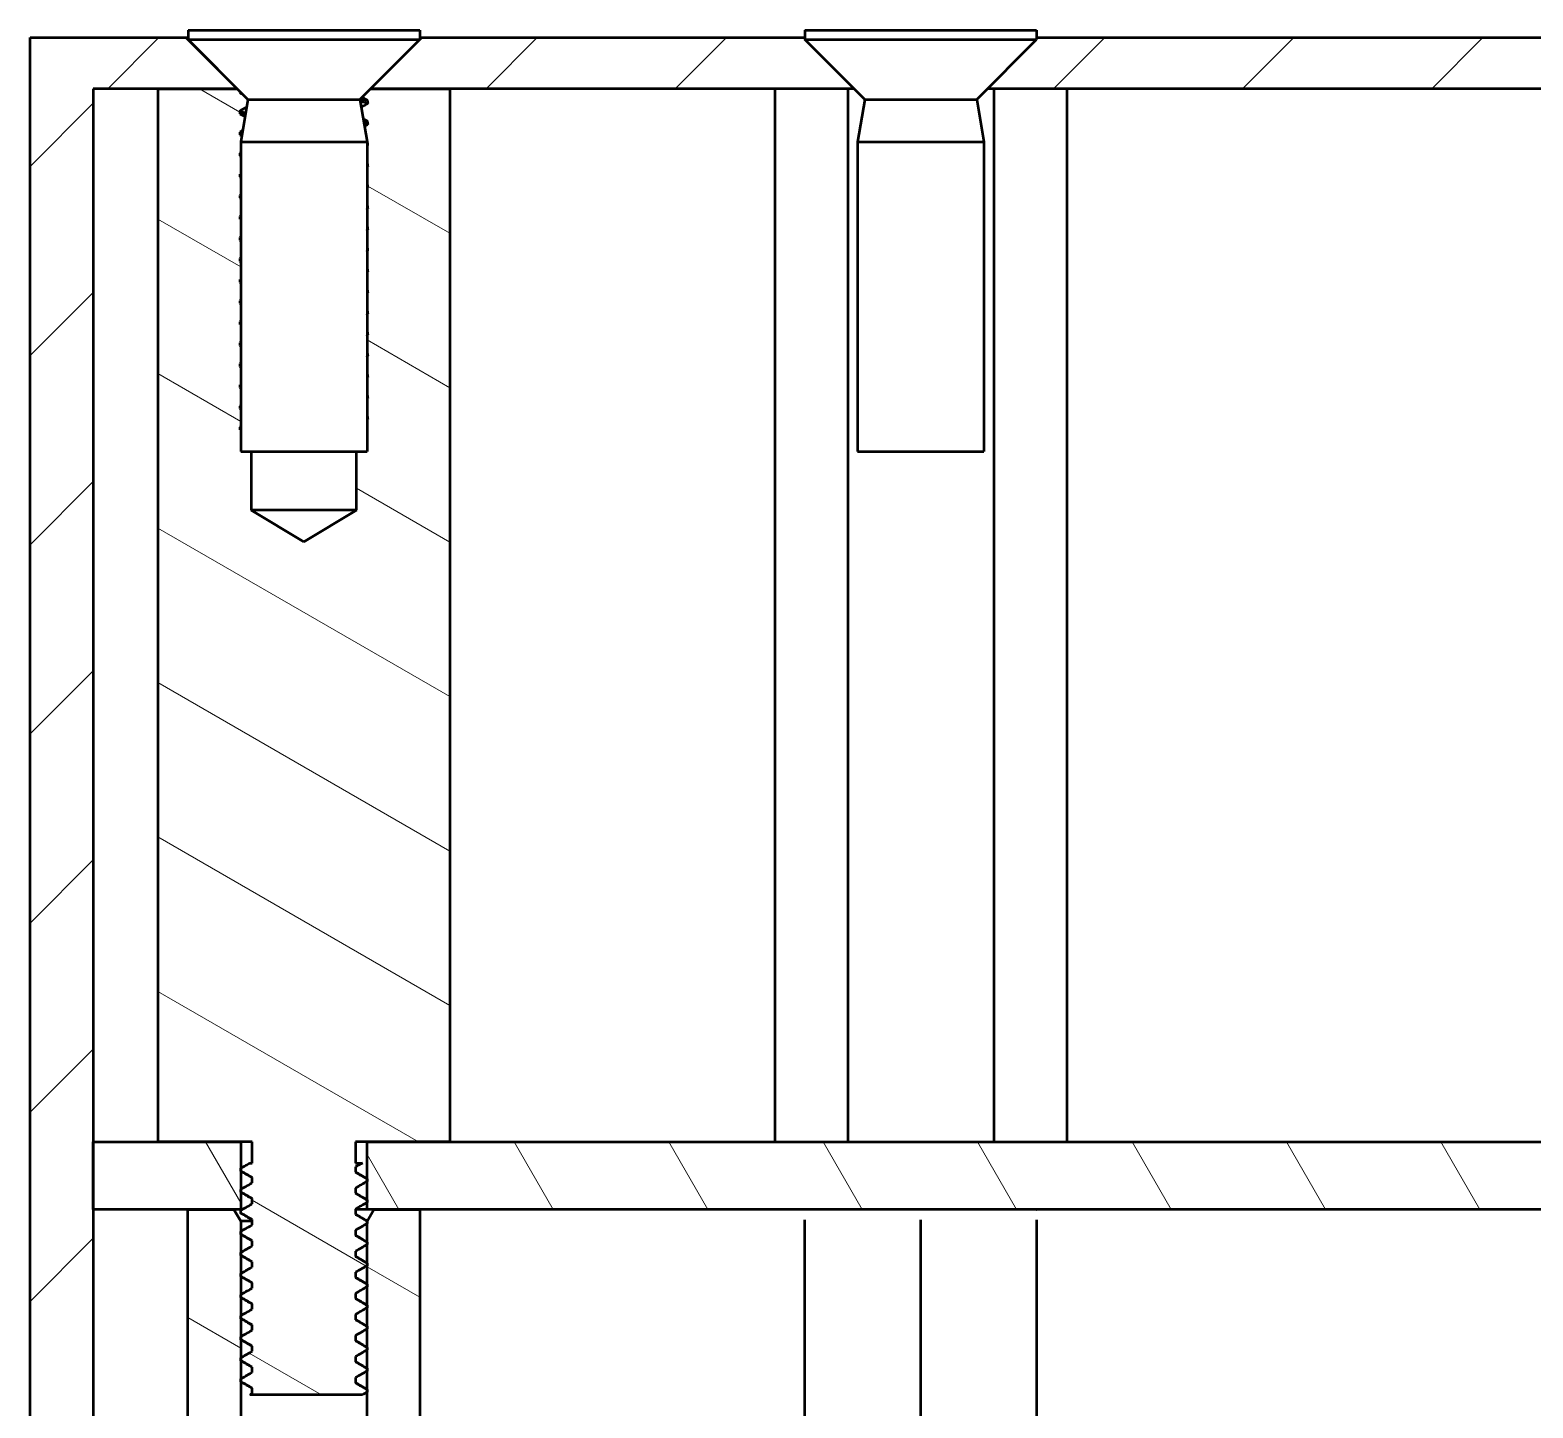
# Model space of a CAD drawing. Header units: millimetres. Extents: x 0 to 586, y -128 to 462.
# Drawn here: x 261.46 to 297.14, y 221.07 to 253.78 of the extents above; entities that cross this region are included whole.
import ezdxf

# ---------------------------------------------------------------- set-up
doc = ezdxf.new("R2010")
doc.units = ezdxf.units.MM
doc.linetypes.add('Сплошная', pattern=[0])
doc.layers.add('Viewport4ForCustomObjects_0', color=7, linetype='Continuous')
doc.layers.add('Видимый контур (ГОСТ)', color=7, linetype='Сплошная', lineweight=50)
doc.layers.add('Штриховка (ГОСТ)', color=7, linetype='Сплошная', lineweight=18)

# ---------------------------------------------------------------- blocks, each defined once
blk = doc.blocks.new('CustomObjectsInViewport4_0')
at = {"layer": 'Видимый контур (ГОСТ)', "ltscale": 1.31579}
for p, q in [((-10117.25, -10006.5), (-10111.75, -10006.5)), ((-10117.25, -10006.5), (-10117.25, -10006.728)), ((-10111.75, -10006.5), (-10111.75, -10006.728)), ((-10102.605, -10006.5), (-10097.105, -10006.5)), ((-10102.605, -10006.5), (-10102.605, -10006.728)), ((-10097.105, -10006.5), (-10097.105, -10006.728)), ((-10121, -10006.678), (-10117.3, -10006.678)), ((-10121, -10052.893), (-10121, -10006.678)), ((-10117.3, -10006.678), (-10116.085, -10007.893)), ((-10117.3, -10006.678), (-10117.25, -10006.678)), ((-10117.25, -10006.728), (-10111.75, -10006.728)), ((-10115.827, -10008.15), (-10117.25, -10006.728)), ((-10113.173, -10008.15), (-10111.75, -10006.728)), ((-10112.915, -10007.893), (-10111.7, -10006.678)), ((-10111.75, -10006.678), (-10111.7, -10006.678)), ((-10111.7, -10006.678), (-10102.605, -10006.678)), ((-10102.605, -10006.728), (-10097.105, -10006.728)), ((-10101.183, -10008.15), (-10102.605, -10006.728)), ((-10098.528, -10008.15), (-10097.105, -10006.728)), ((-10097.105, -10006.678), (-10067.25, -10006.678)), ((-10119.5, -10007.893), (-10119.5, -10052.893)), ((-10116.085, -10007.893), (-10119.5, -10007.893)), ((-10117.964, -10007.893), (-10116.085, -10007.893)), ((-10117.964, -10007.893), (-10117.964, -10032.893)), ((-10112.915, -10007.893), (-10111.036, -10007.893)), ((-10101.44, -10007.893), (-10112.915, -10007.893)), ((-10111.036, -10007.893), (-10111.036, -10032.893)), ((-10103.319, -10007.893), (-10103.319, -10032.893)), ((-10101.587, -10007.893), (-10101.587, -10032.893)), ((-10066.085, -10007.893), (-10098.27, -10007.893)), ((-10098.123, -10007.893), (-10098.123, -10032.893)), ((-10096.391, -10007.893), (-10096.391, -10032.893)), ((-10116.021, -10007.957), (-10116.021, -10007.986)), ((-10115.827, -10008.15), (-10116, -10009.15)), ((-10115.827, -10008.15), (-10113.173, -10008.15)), ((-10113.173, -10008.15), (-10113, -10009.15)), ((-10112.979, -10008.236), (-10112.979, -10008.174)), ((-10101.183, -10008.15), (-10101.355, -10009.15)), ((-10101.183, -10008.15), (-10098.528, -10008.15)), ((-10098.528, -10008.15), (-10098.355, -10009.15)), ((-10116.021, -10008.424), (-10116.021, -10008.486)), ((-10116.021, -10008.924), (-10116.021, -10008.986)), ((-10112.979, -10008.736), (-10112.979, -10008.674)), ((-10116, -10009.15), (-10113, -10009.15)), ((-10116, -10009.15), (-10116, -10016.5)), ((-10113, -10009.15), (-10113, -10016.5)), ((-10112.979, -10009.236), (-10112.979, -10009.174)), ((-10101.355, -10009.15), (-10098.355, -10009.15)), ((-10101.355, -10009.15), (-10101.355, -10016.5)), ((-10098.355, -10009.15), (-10098.355, -10016.5)), ((-10116.021, -10009.424), (-10116.021, -10009.486)), ((-10112.979, -10009.736), (-10112.979, -10009.674)), ((-10116.021, -10009.924), (-10116.021, -10009.986)), ((-10116.021, -10010.424), (-10116.021, -10010.486)), ((-10112.979, -10010.236), (-10112.979, -10010.174)), ((-10112.979, -10010.736), (-10112.979, -10010.674)), ((-10116.021, -10010.924), (-10116.021, -10010.986)), ((-10116.021, -10011.424), (-10116.021, -10011.486)), ((-10112.979, -10011.236), (-10112.979, -10011.174)), ((-10112.979, -10011.736), (-10112.979, -10011.674)), ((-10116.021, -10011.924), (-10116.021, -10011.986)), ((-10112.979, -10012.236), (-10112.979, -10012.174)), ((-10116.021, -10012.424), (-10116.021, -10012.486)), ((-10116.021, -10012.924), (-10116.021, -10012.986)), ((-10112.979, -10012.736), (-10112.979, -10012.674)), ((-10112.979, -10013.236), (-10112.979, -10013.174)), ((-10116.021, -10013.424), (-10116.021, -10013.486)), ((-10116.021, -10013.924), (-10116.021, -10013.986)), ((-10112.979, -10013.736), (-10112.979, -10013.674)), ((-10112.979, -10014.236), (-10112.979, -10014.174)), ((-10116.021, -10014.424), (-10116.021, -10014.486)), ((-10112.979, -10014.736), (-10112.979, -10014.674)), ((-10116.021, -10014.924), (-10116.021, -10014.986)), ((-10116.021, -10015.424), (-10116.021, -10015.486)), ((-10112.979, -10015.236), (-10112.979, -10015.174)), ((-10112.979, -10015.736), (-10112.979, -10015.674)), ((-10116.021, -10015.924), (-10116.021, -10015.986)), ((-10116, -10016.5), (-10113, -10016.5)), ((-10115.75, -10016.5), (-10115.75, -10017.893)), ((-10113.25, -10017.893), (-10113.25, -10016.5)), ((-10101.355, -10016.5), (-10098.355, -10016.5)), ((-10115.75, -10017.893), (-10114.5, -10018.644)), ((-10113.25, -10017.893), (-10115.75, -10017.893)), ((-10114.5, -10018.644), (-10113.25, -10017.893)), ((-10119.5, -10034.493), (-10119.5, -10032.893)), ((-10119.5, -10032.893), (-10116, -10032.893)), ((-10115.725, -10032.893), (-10117.964, -10032.893)), ((-10116, -10032.893), (-10116, -10034.493)), ((-10115.725, -10033.393), (-10115.725, -10032.893)), ((-10113.275, -10032.893), (-10113.275, -10033.393)), ((-10111.036, -10032.893), (-10113.275, -10032.893)), ((-10113, -10032.893), (-10016, -10032.893)), ((-10113, -10034.493), (-10113, -10032.893)), ((-10116, -10033.58), (-10116, -10033.518)), ((-10115.783, -10033.393), (-10115.725, -10033.393)), ((-10113.275, -10033.393), (-10113.108, -10033.393)), ((-10113.271, -10033.486), (-10113.271, -10033.611)), ((-10115.729, -10033.861), (-10115.729, -10033.736)), ((-10113.271, -10033.986), (-10113.271, -10034.111)), ((-10113, -10033.768), (-10113, -10033.83)), ((-10116, -10034.08), (-10116, -10034.018)), ((-10115.729, -10034.361), (-10115.729, -10034.236)), ((-10113, -10034.268), (-10113, -10034.33)), ((-10116, -10034.493), (-10119.5, -10034.493)), ((-10117.254, -10034.495), (-10117.25, -10034.493)), ((-10117.254, -10059.49), (-10117.254, -10034.495)), ((-10117.25, -10034.493), (-10116.16, -10034.493)), ((-10116.16, -10034.493), (-10116, -10034.77)), ((-10115.957, -10034.493), (-10116, -10034.493)), ((-10116, -10034.58), (-10116, -10034.518)), ((-10113.271, -10034.486), (-10113.271, -10034.611)), ((-10113, -10034.493), (-10113.271, -10034.493)), ((-10016, -10034.493), (-10113, -10034.493)), ((-10113, -10034.77), (-10112.84, -10034.493)), ((-10112.84, -10034.493), (-10111.75, -10034.493)), ((-10111.75, -10034.493), (-10111.746, -10034.495)), ((-10111.746, -10034.495), (-10111.746, -10059.49)), ((-10102.605, -10034.493), (-10102.609, -10034.495)), ((-10097.105, -10034.493), (-10097.101, -10034.495)), ((-10116, -10034.77), (-10116, -10044.493)), ((-10115.729, -10034.77), (-10116, -10034.77)), ((-10116, -10035.08), (-10116, -10035.018)), ((-10115.729, -10034.861), (-10115.729, -10034.736)), ((-10113.271, -10034.986), (-10113.271, -10035.111)), ((-10113, -10034.768), (-10113, -10034.83)), ((-10113, -10044.493), (-10113, -10034.77)), ((-10102.609, -10057.893), (-10102.609, -10034.741)), ((-10099.855, -10057.598), (-10099.855, -10034.741)), ((-10097.101, -10051.39), (-10097.101, -10034.741)), ((-10115.729, -10035.361), (-10115.729, -10035.236)), ((-10113, -10035.268), (-10113, -10035.33)), ((-10116, -10035.58), (-10116, -10035.518)), ((-10115.729, -10035.861), (-10115.729, -10035.736)), ((-10113.271, -10035.486), (-10113.271, -10035.611)), ((-10113, -10035.768), (-10113, -10035.83)), ((-10116, -10036.08), (-10116, -10036.018)), ((-10113.271, -10035.986), (-10113.271, -10036.111)), ((-10115.729, -10036.361), (-10115.729, -10036.236)), ((-10113.271, -10036.486), (-10113.271, -10036.611)), ((-10113, -10036.268), (-10113, -10036.33)), ((-10116, -10036.58), (-10116, -10036.518)), ((-10115.729, -10036.861), (-10115.729, -10036.736)), ((-10113, -10036.768), (-10113, -10036.83)), ((-10116, -10037.08), (-10116, -10037.018)), ((-10113.271, -10036.986), (-10113.271, -10037.111)), ((-10116, -10037.58), (-10116, -10037.518)), ((-10115.729, -10037.361), (-10115.729, -10037.236)), ((-10113.271, -10037.486), (-10113.271, -10037.611)), ((-10113, -10037.268), (-10113, -10037.33)), ((-10115.729, -10037.861), (-10115.729, -10037.736)), ((-10113, -10037.768), (-10113, -10037.83)), ((-10116, -10038.08), (-10116, -10038.018)), ((-10115.729, -10038.361), (-10115.729, -10038.236)), ((-10113.271, -10037.986), (-10113.271, -10038.111)), ((-10113, -10038.268), (-10113, -10038.33)), ((-10116, -10038.58), (-10116, -10038.518)), ((-10113.271, -10038.486), (-10113.271, -10038.611)), ((-10113.108, -10038.893), (-10115.783, -10038.893)), ((-10115.729, -10038.861), (-10115.729, -10038.736)), ((-10113, -10038.768), (-10113, -10038.83))]:
    blk.add_line(p, q, dxfattribs=at)
for points in [[(-10116.021, -10007.986), (-10115.997, -10008), (-10115.974, -10008.013), (-10115.951, -10008.026)], [(-10116.021, -10008.486), (-10115.98, -10008.51), (-10115.939, -10008.534), (-10115.898, -10008.557)], [(-10112.979, -10008.674), (-10113.017, -10008.652), (-10113.055, -10008.63), (-10113.094, -10008.608)], [(-10115.954, -10008.885), (-10115.976, -10008.898), (-10115.999, -10008.911), (-10116.021, -10008.924)], [(-10116.021, -10008.986), (-10116.006, -10008.995), (-10115.991, -10009.003), (-10115.976, -10009.012)], [(-10112.979, -10009.174), (-10112.986, -10009.17), (-10112.993, -10009.166), (-10113, -10009.162)], [(-10116, -10009.412), (-10116.007, -10009.416), (-10116.014, -10009.42), (-10116.021, -10009.424)], [(-10116.021, -10009.486), (-10116.014, -10009.49), (-10116.007, -10009.494), (-10116, -10009.498)], [(-10112.979, -10009.674), (-10112.986, -10009.67), (-10112.993, -10009.666), (-10113, -10009.662)], [(-10116, -10009.912), (-10116.007, -10009.916), (-10116.014, -10009.92), (-10116.021, -10009.924)], [(-10116.021, -10009.986), (-10116.014, -10009.99), (-10116.007, -10009.994), (-10116, -10009.998)], [(-10116, -10010.412), (-10116.007, -10010.416), (-10116.014, -10010.42), (-10116.021, -10010.424)], [(-10112.979, -10010.174), (-10112.986, -10010.17), (-10112.993, -10010.166), (-10113, -10010.162)], [(-10116.021, -10010.486), (-10116.014, -10010.49), (-10116.007, -10010.494), (-10116, -10010.498)], [(-10112.979, -10010.674), (-10112.986, -10010.67), (-10112.993, -10010.666), (-10113, -10010.662)], [(-10116, -10010.912), (-10116.007, -10010.916), (-10116.014, -10010.92), (-10116.021, -10010.924)], [(-10116.021, -10010.986), (-10116.014, -10010.99), (-10116.007, -10010.994), (-10116, -10010.998)], [(-10116, -10011.412), (-10116.007, -10011.416), (-10116.014, -10011.42), (-10116.021, -10011.424)], [(-10116.021, -10011.486), (-10116.014, -10011.49), (-10116.007, -10011.494), (-10116, -10011.498)], [(-10112.979, -10011.174), (-10112.986, -10011.17), (-10112.993, -10011.166), (-10113, -10011.162)], [(-10112.979, -10011.674), (-10112.986, -10011.67), (-10112.993, -10011.666), (-10113, -10011.662)], [(-10116, -10011.912), (-10116.007, -10011.916), (-10116.014, -10011.92), (-10116.021, -10011.924)], [(-10116.021, -10011.986), (-10116.014, -10011.99), (-10116.007, -10011.994), (-10116, -10011.998)], [(-10112.979, -10012.174), (-10112.986, -10012.17), (-10112.993, -10012.166), (-10113, -10012.162)], [(-10116, -10012.412), (-10116.007, -10012.416), (-10116.014, -10012.42), (-10116.021, -10012.424)], [(-10116.021, -10012.486), (-10116.014, -10012.49), (-10116.007, -10012.494), (-10116, -10012.498)], [(-10116, -10012.912), (-10116.007, -10012.916), (-10116.014, -10012.92), (-10116.021, -10012.924)], [(-10112.979, -10012.674), (-10112.986, -10012.67), (-10112.993, -10012.666), (-10113, -10012.662)], [(-10116.021, -10012.986), (-10116.014, -10012.99), (-10116.007, -10012.994), (-10116, -10012.998)], [(-10112.979, -10013.174), (-10112.986, -10013.17), (-10112.993, -10013.166), (-10113, -10013.162)], [(-10116, -10013.412), (-10116.007, -10013.416), (-10116.014, -10013.42), (-10116.021, -10013.424)], [(-10116.021, -10013.486), (-10116.014, -10013.49), (-10116.007, -10013.494), (-10116, -10013.498)], [(-10116, -10013.912), (-10116.007, -10013.916), (-10116.014, -10013.92), (-10116.021, -10013.924)], [(-10116.021, -10013.986), (-10116.014, -10013.99), (-10116.007, -10013.994), (-10116, -10013.998)], [(-10112.979, -10013.674), (-10112.986, -10013.67), (-10112.993, -10013.666), (-10113, -10013.662)], [(-10112.979, -10014.174), (-10112.986, -10014.17), (-10112.993, -10014.166), (-10113, -10014.162)], [(-10116, -10014.412), (-10116.007, -10014.416), (-10116.014, -10014.42), (-10116.021, -10014.424)], [(-10116.021, -10014.486), (-10116.014, -10014.49), (-10116.007, -10014.494), (-10116, -10014.498)], [(-10112.979, -10014.674), (-10112.986, -10014.67), (-10112.993, -10014.666), (-10113, -10014.662)], [(-10116, -10014.912), (-10116.007, -10014.916), (-10116.014, -10014.92), (-10116.021, -10014.924)], [(-10116.021, -10014.986), (-10116.014, -10014.99), (-10116.007, -10014.994), (-10116, -10014.998)], [(-10116, -10015.412), (-10116.007, -10015.416), (-10116.014, -10015.42), (-10116.021, -10015.424)], [(-10112.979, -10015.174), (-10112.986, -10015.17), (-10112.993, -10015.166), (-10113, -10015.162)], [(-10116.021, -10015.486), (-10116.014, -10015.49), (-10116.007, -10015.494), (-10116, -10015.498)], [(-10112.979, -10015.674), (-10112.986, -10015.67), (-10112.993, -10015.666), (-10113, -10015.662)], [(-10116, -10015.912), (-10116.007, -10015.916), (-10116.014, -10015.92), (-10116.021, -10015.924)], [(-10116.021, -10015.986), (-10116.014, -10015.99), (-10116.007, -10015.994), (-10116, -10015.998)], [(-10115.729, -10033.741), (-10115.817, -10033.69), (-10115.905, -10033.639), (-10115.993, -10033.588)], [(-10113.271, -10033.606), (-10113.183, -10033.658), (-10113.095, -10033.709), (-10113.007, -10033.76)], [(-10113.007, -10033.76), (-10113.002, -10033.762), (-10113, -10033.765), (-10113, -10033.768)], [(-10115.729, -10034.241), (-10115.817, -10034.19), (-10115.905, -10034.139), (-10115.993, -10034.088)], [(-10113.271, -10034.106), (-10113.183, -10034.158), (-10113.095, -10034.209), (-10113.007, -10034.26)], [(-10113.007, -10034.26), (-10113.002, -10034.262), (-10113, -10034.265), (-10113, -10034.268)], [(-10115.993, -10034.588), (-10115.998, -10034.585), (-10116, -10034.583), (-10116, -10034.58)], [(-10115.729, -10034.741), (-10115.817, -10034.69), (-10115.905, -10034.639), (-10115.993, -10034.588)], [(-10113.271, -10034.606), (-10113.183, -10034.658), (-10113.095, -10034.709), (-10113.007, -10034.76)], [(-10115.993, -10035.088), (-10115.998, -10035.085), (-10116, -10035.083), (-10116, -10035.08)], [(-10115.729, -10035.241), (-10115.817, -10035.19), (-10115.905, -10035.139), (-10115.993, -10035.088)], [(-10113.271, -10035.106), (-10113.183, -10035.158), (-10113.095, -10035.209), (-10113.007, -10035.26)], [(-10113.007, -10035.26), (-10113.002, -10035.262), (-10113, -10035.265), (-10113, -10035.268)], [(-10115.993, -10035.588), (-10115.998, -10035.585), (-10116, -10035.583), (-10116, -10035.58)], [(-10115.729, -10035.741), (-10115.817, -10035.69), (-10115.905, -10035.639), (-10115.993, -10035.588)], [(-10113.271, -10035.606), (-10113.183, -10035.658), (-10113.095, -10035.709), (-10113.007, -10035.76)], [(-10113.007, -10035.76), (-10113.002, -10035.762), (-10113, -10035.765), (-10113, -10035.768)], [(-10115.993, -10036.088), (-10115.998, -10036.085), (-10116, -10036.083), (-10116, -10036.08)], [(-10115.729, -10036.241), (-10115.817, -10036.19), (-10115.905, -10036.139), (-10115.993, -10036.088)], [(-10113.271, -10036.106), (-10113.183, -10036.158), (-10113.095, -10036.209), (-10113.007, -10036.26)], [(-10113.007, -10036.26), (-10113.002, -10036.262), (-10113, -10036.265), (-10113, -10036.268)], [(-10115.993, -10036.588), (-10115.998, -10036.585), (-10116, -10036.583), (-10116, -10036.58)], [(-10115.729, -10036.741), (-10115.817, -10036.69), (-10115.905, -10036.639), (-10115.993, -10036.588)], [(-10113.271, -10036.606), (-10113.183, -10036.658), (-10113.095, -10036.709), (-10113.007, -10036.76)], [(-10113.007, -10036.76), (-10113.002, -10036.762), (-10113, -10036.765), (-10113, -10036.768)], [(-10115.729, -10037.241), (-10115.817, -10037.19), (-10115.905, -10037.139), (-10115.993, -10037.088)], [(-10113.271, -10037.106), (-10113.183, -10037.158), (-10113.095, -10037.209), (-10113.007, -10037.26)], [(-10113.007, -10037.26), (-10113.002, -10037.262), (-10113, -10037.265), (-10113, -10037.268)], [(-10115.729, -10037.741), (-10115.817, -10037.69), (-10115.905, -10037.639), (-10115.993, -10037.588)], [(-10113.271, -10037.606), (-10113.183, -10037.658), (-10113.095, -10037.709), (-10113.007, -10037.76)], [(-10113.007, -10037.76), (-10113.002, -10037.762), (-10113, -10037.765), (-10113, -10037.768)], [(-10115.993, -10038.088), (-10115.998, -10038.085), (-10116, -10038.083), (-10116, -10038.08)], [(-10115.729, -10038.241), (-10115.817, -10038.19), (-10115.905, -10038.139), (-10115.993, -10038.088)], [(-10113.271, -10038.106), (-10113.183, -10038.158), (-10113.095, -10038.209), (-10113.007, -10038.26)], [(-10115.993, -10038.588), (-10115.998, -10038.585), (-10116, -10038.583), (-10116, -10038.58)], [(-10115.729, -10038.741), (-10115.817, -10038.69), (-10115.905, -10038.639), (-10115.993, -10038.588)], [(-10113.271, -10038.606), (-10113.183, -10038.658), (-10113.095, -10038.709), (-10113.007, -10038.76)], [(-10113, -10038.83), (-10113.036, -10038.851), (-10113.072, -10038.872), (-10113.108, -10038.893)], [(-10113.007, -10038.76), (-10113.002, -10038.762), (-10113, -10038.765), (-10113, -10038.768)]]:
    blk.add_open_spline(points, degree=3, dxfattribs=at)
for points, weights in [([(-10115.993, -10008.002), (-10115.983, -10008.005), (-10115.97, -10008.008)], [0.941418859578, 0.944546982976, 0.948839152585]), ([(-10113.164, -10008.196), (-10112.979, -10008.215), (-10112.979, -10008.236)], [0.993488630494, 0.933012701891, 0.933012701892]), ([(-10113.157, -10008.135), (-10113.05, -10008.146), (-10113.007, -10008.158)], [0.990939687251, 0.955079495343, 0.941418859578]), ([(-10116.021, -10008.424), (-10116.021, -10008.442), (-10115.881, -10008.459)], [0.933012701892, 0.933012701891, 0.977997477596]), ([(-10115.993, -10008.502), (-10115.961, -10008.511), (-10115.891, -10008.52)], [0.941418859578, 0.951676445357, 0.974450815849]), ([(-10113.087, -10008.643), (-10113.034, -10008.65), (-10113.007, -10008.658)], [0.967401398791, 0.950014960823, 0.941418859578]), ([(-10116.021, -10008.924), (-10116.021, -10008.935), (-10115.965, -10008.946)], [0.933012701892, 0.933012701892, 0.950452044283]), ([(-10115.993, -10009.002), (-10115.986, -10009.004), (-10115.975, -10009.006)], [0.941418859578, 0.943914010658, 0.947149782976]), ([(-10113.076, -10008.707), (-10112.979, -10008.721), (-10112.979, -10008.736)], [0.963770228973, 0.933012701891, 0.933012701892]), ([(-10113, -10009.223), (-10112.979, -10009.229), (-10112.979, -10009.236)], [0.939385800901, 0.933012701892, 0.933012701892]), ([(-10116.021, -10009.424), (-10116.021, -10009.431), (-10116, -10009.437)], [0.933012701892, 0.933012701892, 0.939385800896]), ([(-10113, -10009.723), (-10112.979, -10009.729), (-10112.979, -10009.736)], [0.939385800901, 0.933012701892, 0.933012701892]), ([(-10116.021, -10009.924), (-10116.021, -10009.931), (-10116, -10009.937)], [0.933012701892, 0.933012701892, 0.939385800896]), ([(-10116.021, -10010.424), (-10116.021, -10010.431), (-10116, -10010.437)], [0.933012701892, 0.933012701892, 0.939385800896]), ([(-10113, -10010.223), (-10112.979, -10010.229), (-10112.979, -10010.236)], [0.939385800901, 0.933012701892, 0.933012701892]), ([(-10113, -10010.723), (-10112.979, -10010.729), (-10112.979, -10010.736)], [0.939385800901, 0.933012701892, 0.933012701892]), ([(-10116.021, -10010.924), (-10116.021, -10010.931), (-10116, -10010.937)], [0.933012701892, 0.933012701892, 0.939385800896]), ([(-10116.021, -10011.424), (-10116.021, -10011.431), (-10116, -10011.437)], [0.933012701892, 0.933012701892, 0.939385800896]), ([(-10113, -10011.223), (-10112.979, -10011.229), (-10112.979, -10011.236)], [0.939385800901, 0.933012701892, 0.933012701892]), ([(-10113, -10011.723), (-10112.979, -10011.729), (-10112.979, -10011.736)], [0.939385800901, 0.933012701892, 0.933012701892]), ([(-10116.021, -10011.924), (-10116.021, -10011.931), (-10116, -10011.937)], [0.933012701892, 0.933012701892, 0.939385800896]), ([(-10113, -10012.223), (-10112.979, -10012.229), (-10112.979, -10012.236)], [0.939385800901, 0.933012701892, 0.933012701892]), ([(-10116.021, -10012.424), (-10116.021, -10012.431), (-10116, -10012.437)], [0.933012701892, 0.933012701892, 0.939385800896]), ([(-10116.021, -10012.924), (-10116.021, -10012.931), (-10116, -10012.937)], [0.933012701892, 0.933012701892, 0.939385800896]), ([(-10113, -10012.723), (-10112.979, -10012.729), (-10112.979, -10012.736)], [0.939385800901, 0.933012701892, 0.933012701892]), ([(-10113, -10013.223), (-10112.979, -10013.229), (-10112.979, -10013.236)], [0.939385800901, 0.933012701892, 0.933012701892]), ([(-10116.021, -10013.424), (-10116.021, -10013.431), (-10116, -10013.437)], [0.933012701892, 0.933012701892, 0.939385800896]), ([(-10116.021, -10013.924), (-10116.021, -10013.931), (-10116, -10013.937)], [0.933012701892, 0.933012701892, 0.939385800896]), ([(-10113, -10013.723), (-10112.979, -10013.729), (-10112.979, -10013.736)], [0.939385800901, 0.933012701892, 0.933012701892]), ([(-10113, -10014.223), (-10112.979, -10014.229), (-10112.979, -10014.236)], [0.939385800901, 0.933012701892, 0.933012701892]), ([(-10116.021, -10014.424), (-10116.021, -10014.431), (-10116, -10014.437)], [0.933012701892, 0.933012701892, 0.939385800896]), ([(-10113, -10014.723), (-10112.979, -10014.729), (-10112.979, -10014.736)], [0.939385800901, 0.933012701892, 0.933012701892]), ([(-10116.021, -10014.924), (-10116.021, -10014.931), (-10116, -10014.937)], [0.933012701892, 0.933012701892, 0.939385800896]), ([(-10116.021, -10015.424), (-10116.021, -10015.431), (-10116, -10015.437)], [0.933012701892, 0.933012701892, 0.939385800896]), ([(-10113, -10015.223), (-10112.979, -10015.229), (-10112.979, -10015.236)], [0.939385800901, 0.933012701892, 0.933012701892]), ([(-10113, -10015.723), (-10112.979, -10015.729), (-10112.979, -10015.736)], [0.939385800901, 0.933012701892, 0.933012701892]), ([(-10116.021, -10015.924), (-10116.021, -10015.931), (-10116, -10015.937)], [0.933012701892, 0.933012701892, 0.939385800896])]:
    blk.add_rational_spline(points, weights, degree=2, dxfattribs=at)
for points, knots in [([(-10113.141, -10008.33), (-10113.135, -10008.326), (-10113.129, -10008.323), (-10113.078, -10008.293), (-10113.033, -10008.267), (-10112.985, -10008.239), (-10112.982, -10008.238), (-10112.979, -10008.236)], [-0.01871883, -0.01871883, -0.01871883, -0.01871883, -0.01655784, -0.01655784, -0.00093284, -0.00093284, 0, 0, 0, 0]), ([(-10112.979, -10008.174), (-10113.022, -10008.149), (-10113.064, -10008.125), (-10113.11, -10008.098), (-10113.113, -10008.096), (-10113.117, -10008.094)], [-0.03125, -0.03125, -0.03125, -0.03125, -0.01658297, -0.01658297, -0.01537307, -0.01537307, -0.01537307, -0.01537307]), ([(-10115.859, -10008.33), (-10115.867, -10008.335), (-10115.876, -10008.34), (-10115.93, -10008.372), (-10115.976, -10008.398), (-10116.021, -10008.424)], [-0.01871193, -0.01871193, -0.01871193, -0.01871193, -0.015625, -0.015625, 0, 0, 0, 0]), ([(-10113.063, -10008.785), (-10113.038, -10008.77), (-10113.013, -10008.755), (-10112.985, -10008.739), (-10112.982, -10008.738), (-10112.979, -10008.736)], [-0.009661576, -0.009661576, -0.009661576, -0.009661576, -0.000932836, -0.000932836, 0, 0, 0, 0]), ([(-10113, -10009.248), (-10112.996, -10009.246), (-10112.992, -10009.243), (-10112.985, -10009.239), (-10112.982, -10009.238), (-10112.979, -10009.236)], [-0.002382486, -0.002382486, -0.002382486, -0.002382486, -0.000932836, -0.000932836, 0, 0, 0, 0]), ([(-10113, -10009.748), (-10112.996, -10009.746), (-10112.992, -10009.743), (-10112.985, -10009.739), (-10112.982, -10009.738), (-10112.979, -10009.736)], [-0.002382486, -0.002382486, -0.002382486, -0.002382486, -0.000932836, -0.000932836, 0, 0, 0, 0]), ([(-10113, -10010.248), (-10112.996, -10010.246), (-10112.992, -10010.243), (-10112.985, -10010.239), (-10112.982, -10010.238), (-10112.979, -10010.236)], [-0.002382486, -0.002382486, -0.002382486, -0.002382486, -0.000932836, -0.000932836, 0, 0, 0, 0]), ([(-10113, -10010.748), (-10112.996, -10010.746), (-10112.992, -10010.743), (-10112.985, -10010.739), (-10112.982, -10010.738), (-10112.979, -10010.736)], [-0.002382486, -0.002382486, -0.002382486, -0.002382486, -0.000932836, -0.000932836, 0, 0, 0, 0]), ([(-10113, -10011.248), (-10112.996, -10011.246), (-10112.992, -10011.243), (-10112.985, -10011.239), (-10112.982, -10011.238), (-10112.979, -10011.236)], [-0.002382486, -0.002382486, -0.002382486, -0.002382486, -0.000932836, -0.000932836, 0, 0, 0, 0]), ([(-10113, -10011.748), (-10112.996, -10011.746), (-10112.992, -10011.743), (-10112.985, -10011.739), (-10112.982, -10011.738), (-10112.979, -10011.736)], [-0.002382486, -0.002382486, -0.002382486, -0.002382486, -0.000932836, -0.000932836, 0, 0, 0, 0]), ([(-10113, -10012.248), (-10112.996, -10012.246), (-10112.992, -10012.243), (-10112.985, -10012.239), (-10112.982, -10012.238), (-10112.979, -10012.236)], [-0.002382486, -0.002382486, -0.002382486, -0.002382486, -0.000932836, -0.000932836, 0, 0, 0, 0]), ([(-10113, -10012.748), (-10112.996, -10012.746), (-10112.992, -10012.743), (-10112.985, -10012.739), (-10112.982, -10012.738), (-10112.979, -10012.736)], [-0.002382486, -0.002382486, -0.002382486, -0.002382486, -0.000932836, -0.000932836, 0, 0, 0, 0]), ([(-10113, -10013.248), (-10112.996, -10013.246), (-10112.992, -10013.243), (-10112.985, -10013.239), (-10112.982, -10013.238), (-10112.979, -10013.236)], [-0.002382486, -0.002382486, -0.002382486, -0.002382486, -0.000932836, -0.000932836, 0, 0, 0, 0]), ([(-10113, -10013.748), (-10112.996, -10013.746), (-10112.992, -10013.743), (-10112.985, -10013.739), (-10112.982, -10013.738), (-10112.979, -10013.736)], [-0.002382486, -0.002382486, -0.002382486, -0.002382486, -0.000932836, -0.000932836, 0, 0, 0, 0]), ([(-10113, -10014.248), (-10112.996, -10014.246), (-10112.992, -10014.243), (-10112.985, -10014.239), (-10112.982, -10014.238), (-10112.979, -10014.236)], [-0.002382486, -0.002382486, -0.002382486, -0.002382486, -0.000932836, -0.000932836, 0, 0, 0, 0]), ([(-10113, -10014.748), (-10112.996, -10014.746), (-10112.992, -10014.743), (-10112.985, -10014.739), (-10112.982, -10014.738), (-10112.979, -10014.736)], [-0.002382486, -0.002382486, -0.002382486, -0.002382486, -0.000932836, -0.000932836, 0, 0, 0, 0]), ([(-10113, -10015.248), (-10112.996, -10015.246), (-10112.992, -10015.243), (-10112.985, -10015.239), (-10112.982, -10015.238), (-10112.979, -10015.236)], [-0.002382486, -0.002382486, -0.002382486, -0.002382486, -0.000932836, -0.000932836, 0, 0, 0, 0]), ([(-10113, -10015.748), (-10112.996, -10015.746), (-10112.992, -10015.743), (-10112.985, -10015.739), (-10112.982, -10015.738), (-10112.979, -10015.736)], [-0.002382486, -0.002382486, -0.002382486, -0.002382486, -0.000932836, -0.000932836, 0, 0, 0, 0]), ([(-10116, -10033.518), (-10115.959, -10033.494), (-10115.918, -10033.47), (-10115.846, -10033.428), (-10115.815, -10033.41), (-10115.783, -10033.393)], [-0.03125, -0.03125, -0.03125, -0.03125, -0.01700646, -0.01700646, -0.00625, -0.00625, -0.00625, -0.00625]), ([(-10115.729, -10033.736), (-10115.77, -10033.713), (-10115.812, -10033.689), (-10115.898, -10033.639), (-10115.943, -10033.613), (-10115.992, -10033.585), (-10115.996, -10033.582), (-10116, -10033.58)], [-0.03125, -0.03125, -0.03125, -0.03125, -0.01700611, -0.01700611, -0.00138111, -0.00138111, 0, 0, 0, 0]), ([(-10115.993, -10033.588), (-10115.994, -10033.588), (-10115.995, -10033.587), (-10115.998, -10033.584), (-10116, -10033.582), (-10116, -10033.58)], [-0.36800618, -0.36800618, -0.36800618, -0.36800618, -0.36574302, -0.36574302, -0.35363526, -0.35363526, -0.35363526, -0.35363526]), ([(-10113.108, -10033.393), (-10113.117, -10033.398), (-10113.126, -10033.403), (-10113.18, -10033.434), (-10113.226, -10033.46), (-10113.271, -10033.486)], [-0.01875, -0.01875, -0.01875, -0.01875, -0.015625, -0.015625, 0, 0, 0, 0]), ([(-10113.271, -10033.611), (-10113.226, -10033.637), (-10113.18, -10033.663), (-10113.09, -10033.715), (-10113.045, -10033.741), (-10113, -10033.768)], [-0.03125, -0.03125, -0.03125, -0.03125, -0.015625, -0.015625, 0, 0, 0, 0]), ([(-10116, -10034.018), (-10115.959, -10033.994), (-10115.918, -10033.97), (-10115.832, -10033.92), (-10115.786, -10033.894), (-10115.737, -10033.866), (-10115.733, -10033.864), (-10115.729, -10033.861)], [-0.03125, -0.03125, -0.03125, -0.03125, -0.01700646, -0.01700646, -0.00138146, -0.00138146, 0, 0, 0, 0]), ([(-10113, -10033.83), (-10113.045, -10033.856), (-10113.09, -10033.882), (-10113.18, -10033.934), (-10113.226, -10033.96), (-10113.271, -10033.986)], [-0.03125, -0.03125, -0.03125, -0.03125, -0.015625, -0.015625, 0, 0, 0, 0]), ([(-10115.729, -10034.236), (-10115.77, -10034.213), (-10115.812, -10034.189), (-10115.898, -10034.139), (-10115.943, -10034.113), (-10115.992, -10034.085), (-10115.996, -10034.082), (-10116, -10034.08)], [-0.03125, -0.03125, -0.03125, -0.03125, -0.01700611, -0.01700611, -0.00138111, -0.00138111, 0, 0, 0, 0]), ([(-10115.993, -10034.088), (-10115.997, -10034.086), (-10115.999, -10034.084), (-10116, -10034.081), (-10116, -10034.081), (-10116, -10034.08)], [-1.31485453, -1.31485453, -1.31485453, -1.31485453, -1.30393909, -1.30393909, -1.30048327, -1.30048327, -1.30048327, -1.30048327]), ([(-10113.271, -10034.111), (-10113.226, -10034.137), (-10113.18, -10034.163), (-10113.09, -10034.215), (-10113.045, -10034.241), (-10113, -10034.268)], [-0.03125, -0.03125, -0.03125, -0.03125, -0.015625, -0.015625, 0, 0, 0, 0]), ([(-10113, -10034.33), (-10113.045, -10034.356), (-10113.09, -10034.382), (-10113.18, -10034.434), (-10113.226, -10034.46), (-10113.271, -10034.486)], [-0.03125, -0.03125, -0.03125, -0.03125, -0.015625, -0.015625, 0, 0, 0, 0]), ([(-10116, -10034.518), (-10115.959, -10034.494), (-10115.918, -10034.47), (-10115.832, -10034.42), (-10115.786, -10034.394), (-10115.737, -10034.366), (-10115.733, -10034.364), (-10115.729, -10034.361)], [-0.03125, -0.03125, -0.03125, -0.03125, -0.01700646, -0.01700646, -0.00138146, -0.00138146, 0, 0, 0, 0]), ([(-10115.729, -10034.736), (-10115.77, -10034.713), (-10115.812, -10034.689), (-10115.898, -10034.639), (-10115.943, -10034.613), (-10115.992, -10034.585), (-10115.996, -10034.582), (-10116, -10034.58)], [-0.03125, -0.03125, -0.03125, -0.03125, -0.01700611, -0.01700611, -0.00138111, -0.00138111, 0, 0, 0, 0]), ([(-10113.271, -10034.611), (-10113.226, -10034.637), (-10113.18, -10034.663), (-10113.09, -10034.715), (-10113.045, -10034.741), (-10113, -10034.768)], [-0.03125, -0.03125, -0.03125, -0.03125, -0.015625, -0.015625, 0, 0, 0, 0]), ([(-10116, -10035.018), (-10115.959, -10034.994), (-10115.918, -10034.97), (-10115.832, -10034.92), (-10115.786, -10034.894), (-10115.737, -10034.866), (-10115.733, -10034.864), (-10115.729, -10034.861)], [-0.03125, -0.03125, -0.03125, -0.03125, -0.01700646, -0.01700646, -0.00138146, -0.00138146, 0, 0, 0, 0]), ([(-10113, -10034.83), (-10113.045, -10034.856), (-10113.09, -10034.882), (-10113.18, -10034.934), (-10113.226, -10034.96), (-10113.271, -10034.986)], [-0.03125, -0.03125, -0.03125, -0.03125, -0.015625, -0.015625, 0, 0, 0, 0]), ([(-10113.007, -10034.76), (-10113.005, -10034.761), (-10113.003, -10034.762), (-10113.001, -10034.765), (-10113, -10034.766), (-10113, -10034.768)], [-7.80887008, -7.80887008, -7.80887008, -7.80887008, -7.8018351, -7.8018351, -7.79455042, -7.79455042, -7.79455042, -7.79455042]), ([(-10115.729, -10035.236), (-10115.77, -10035.213), (-10115.812, -10035.189), (-10115.898, -10035.139), (-10115.943, -10035.113), (-10115.992, -10035.085), (-10115.996, -10035.082), (-10116, -10035.08)], [-0.03125, -0.03125, -0.03125, -0.03125, -0.01700611, -0.01700611, -0.00138111, -0.00138111, 0, 0, 0, 0]), ([(-10116, -10035.518), (-10115.959, -10035.494), (-10115.918, -10035.47), (-10115.832, -10035.42), (-10115.786, -10035.394), (-10115.737, -10035.366), (-10115.733, -10035.364), (-10115.729, -10035.361)], [-0.03125, -0.03125, -0.03125, -0.03125, -0.01700646, -0.01700646, -0.00138146, -0.00138146, 0, 0, 0, 0]), ([(-10113.271, -10035.111), (-10113.226, -10035.137), (-10113.18, -10035.163), (-10113.09, -10035.215), (-10113.045, -10035.241), (-10113, -10035.268)], [-0.03125, -0.03125, -0.03125, -0.03125, -0.015625, -0.015625, 0, 0, 0, 0]), ([(-10113, -10035.33), (-10113.045, -10035.356), (-10113.09, -10035.382), (-10113.18, -10035.434), (-10113.226, -10035.46), (-10113.271, -10035.486)], [-0.03125, -0.03125, -0.03125, -0.03125, -0.015625, -0.015625, 0, 0, 0, 0]), ([(-10115.729, -10035.736), (-10115.77, -10035.713), (-10115.812, -10035.689), (-10115.898, -10035.639), (-10115.943, -10035.613), (-10115.992, -10035.585), (-10115.996, -10035.582), (-10116, -10035.58)], [-0.03125, -0.03125, -0.03125, -0.03125, -0.01700611, -0.01700611, -0.00138111, -0.00138111, 0, 0, 0, 0]), ([(-10113.271, -10035.611), (-10113.226, -10035.637), (-10113.18, -10035.663), (-10113.09, -10035.715), (-10113.045, -10035.741), (-10113, -10035.768)], [-0.03125, -0.03125, -0.03125, -0.03125, -0.015625, -0.015625, 0, 0, 0, 0]), ([(-10116, -10036.018), (-10115.959, -10035.994), (-10115.918, -10035.97), (-10115.832, -10035.92), (-10115.786, -10035.894), (-10115.737, -10035.866), (-10115.733, -10035.864), (-10115.729, -10035.861)], [-0.03125, -0.03125, -0.03125, -0.03125, -0.01700646, -0.01700646, -0.00138146, -0.00138146, 0, 0, 0, 0]), ([(-10115.729, -10036.236), (-10115.77, -10036.213), (-10115.812, -10036.189), (-10115.898, -10036.139), (-10115.943, -10036.113), (-10115.992, -10036.085), (-10115.996, -10036.082), (-10116, -10036.08)], [-0.03125, -0.03125, -0.03125, -0.03125, -0.01700611, -0.01700611, -0.00138111, -0.00138111, 0, 0, 0, 0]), ([(-10113, -10035.83), (-10113.045, -10035.856), (-10113.09, -10035.882), (-10113.18, -10035.934), (-10113.226, -10035.96), (-10113.271, -10035.986)], [-0.03125, -0.03125, -0.03125, -0.03125, -0.015625, -0.015625, 0, 0, 0, 0]), ([(-10113.271, -10036.111), (-10113.226, -10036.137), (-10113.18, -10036.163), (-10113.09, -10036.215), (-10113.045, -10036.241), (-10113, -10036.268)], [-0.03125, -0.03125, -0.03125, -0.03125, -0.015625, -0.015625, 0, 0, 0, 0]), ([(-10116, -10036.518), (-10115.959, -10036.494), (-10115.918, -10036.47), (-10115.832, -10036.42), (-10115.786, -10036.394), (-10115.737, -10036.366), (-10115.733, -10036.364), (-10115.729, -10036.361)], [-0.03125, -0.03125, -0.03125, -0.03125, -0.01700646, -0.01700646, -0.00138146, -0.00138146, 0, 0, 0, 0]), ([(-10113, -10036.33), (-10113.045, -10036.356), (-10113.09, -10036.382), (-10113.18, -10036.434), (-10113.226, -10036.46), (-10113.271, -10036.486)], [-0.03125, -0.03125, -0.03125, -0.03125, -0.015625, -0.015625, 0, 0, 0, 0]), ([(-10115.729, -10036.736), (-10115.77, -10036.713), (-10115.812, -10036.689), (-10115.898, -10036.639), (-10115.943, -10036.613), (-10115.992, -10036.585), (-10115.996, -10036.582), (-10116, -10036.58)], [-0.03125, -0.03125, -0.03125, -0.03125, -0.01700611, -0.01700611, -0.00138111, -0.00138111, 0, 0, 0, 0]), ([(-10113.271, -10036.611), (-10113.226, -10036.637), (-10113.18, -10036.663), (-10113.09, -10036.715), (-10113.045, -10036.741), (-10113, -10036.768)], [-0.03125, -0.03125, -0.03125, -0.03125, -0.015625, -0.015625, 0, 0, 0, 0]), ([(-10113, -10036.83), (-10113.045, -10036.856), (-10113.09, -10036.882), (-10113.18, -10036.934), (-10113.226, -10036.96), (-10113.271, -10036.986)], [-0.03125, -0.03125, -0.03125, -0.03125, -0.015625, -0.015625, 0, 0, 0, 0]), ([(-10116, -10037.018), (-10115.959, -10036.994), (-10115.918, -10036.97), (-10115.832, -10036.92), (-10115.786, -10036.894), (-10115.737, -10036.866), (-10115.733, -10036.864), (-10115.729, -10036.861)], [-0.03125, -0.03125, -0.03125, -0.03125, -0.01700646, -0.01700646, -0.00138146, -0.00138146, 0, 0, 0, 0]), ([(-10115.729, -10037.236), (-10115.77, -10037.213), (-10115.812, -10037.189), (-10115.898, -10037.139), (-10115.943, -10037.113), (-10115.992, -10037.085), (-10115.996, -10037.082), (-10116, -10037.08)], [-0.03125, -0.03125, -0.03125, -0.03125, -0.01700611, -0.01700611, -0.00138111, -0.00138111, 0, 0, 0, 0]), ([(-10115.993, -10037.088), (-10115.995, -10037.087), (-10115.996, -10037.086), (-10115.999, -10037.083), (-10116, -10037.082), (-10116, -10037.08)], [-6.99776931, -6.99776931, -6.99776931, -6.99776931, -6.99249642, -6.99249642, -6.98340357, -6.98340357, -6.98340357, -6.98340357]), ([(-10113.271, -10037.111), (-10113.226, -10037.137), (-10113.18, -10037.163), (-10113.09, -10037.215), (-10113.045, -10037.241), (-10113, -10037.268)], [-0.03125, -0.03125, -0.03125, -0.03125, -0.015625, -0.015625, 0, 0, 0, 0]), ([(-10116, -10037.518), (-10115.959, -10037.494), (-10115.918, -10037.47), (-10115.832, -10037.42), (-10115.786, -10037.394), (-10115.737, -10037.366), (-10115.733, -10037.364), (-10115.729, -10037.361)], [-0.03125, -0.03125, -0.03125, -0.03125, -0.01700646, -0.01700646, -0.00138146, -0.00138146, 0, 0, 0, 0]), ([(-10113, -10037.33), (-10113.045, -10037.356), (-10113.09, -10037.382), (-10113.18, -10037.434), (-10113.226, -10037.46), (-10113.271, -10037.486)], [-0.03125, -0.03125, -0.03125, -0.03125, -0.015625, -0.015625, 0, 0, 0, 0]), ([(-10115.729, -10037.736), (-10115.77, -10037.713), (-10115.812, -10037.689), (-10115.898, -10037.639), (-10115.943, -10037.613), (-10115.992, -10037.585), (-10115.996, -10037.582), (-10116, -10037.58)], [-0.03125, -0.03125, -0.03125, -0.03125, -0.01700611, -0.01700611, -0.00138111, -0.00138111, 0, 0, 0, 0]), ([(-10115.993, -10037.588), (-10115.998, -10037.585), (-10116, -10037.583), (-10116, -10037.58), (-10116, -10037.58), (-10116, -10037.58)], [-7.94519642, -7.94519642, -7.94519642, -7.94519642, -7.93130952, -7.93130952, -7.93080183, -7.93080183, -7.93080183, -7.93080183]), ([(-10116, -10038.018), (-10115.959, -10037.994), (-10115.918, -10037.97), (-10115.832, -10037.92), (-10115.786, -10037.894), (-10115.737, -10037.866), (-10115.733, -10037.864), (-10115.729, -10037.861)], [-0.03125, -0.03125, -0.03125, -0.03125, -0.01700646, -0.01700646, -0.00138146, -0.00138146, 0, 0, 0, 0]), ([(-10113.271, -10037.611), (-10113.226, -10037.637), (-10113.18, -10037.663), (-10113.09, -10037.715), (-10113.045, -10037.741), (-10113, -10037.768)], [-0.03125, -0.03125, -0.03125, -0.03125, -0.015625, -0.015625, 0, 0, 0, 0]), ([(-10113, -10037.83), (-10113.045, -10037.856), (-10113.09, -10037.882), (-10113.18, -10037.934), (-10113.226, -10037.96), (-10113.271, -10037.986)], [-0.03125, -0.03125, -0.03125, -0.03125, -0.015625, -0.015625, 0, 0, 0, 0]), ([(-10115.729, -10038.236), (-10115.77, -10038.213), (-10115.812, -10038.189), (-10115.898, -10038.139), (-10115.943, -10038.113), (-10115.992, -10038.085), (-10115.996, -10038.082), (-10116, -10038.08)], [-0.03125, -0.03125, -0.03125, -0.03125, -0.01700611, -0.01700611, -0.00138111, -0.00138111, 0, 0, 0, 0]), ([(-10113.271, -10038.111), (-10113.226, -10038.137), (-10113.18, -10038.163), (-10113.09, -10038.215), (-10113.045, -10038.241), (-10113, -10038.268)], [-0.03125, -0.03125, -0.03125, -0.03125, -0.015625, -0.015625, 0, 0, 0, 0]), ([(-10113.007, -10038.26), (-10113.005, -10038.261), (-10113.003, -10038.262), (-10113.001, -10038.265), (-10113, -10038.266), (-10113, -10038.268)], [-1.1954642, -1.1954642, -1.1954642, -1.1954642, -1.18881516, -1.18881516, -1.1811339, -1.1811339, -1.1811339, -1.1811339]), ([(-10116, -10038.518), (-10115.959, -10038.494), (-10115.918, -10038.47), (-10115.832, -10038.42), (-10115.786, -10038.394), (-10115.737, -10038.366), (-10115.733, -10038.364), (-10115.729, -10038.361)], [-0.03125, -0.03125, -0.03125, -0.03125, -0.01700646, -0.01700646, -0.00138146, -0.00138146, 0, 0, 0, 0]), ([(-10115.729, -10038.736), (-10115.77, -10038.713), (-10115.812, -10038.689), (-10115.898, -10038.639), (-10115.943, -10038.613), (-10115.992, -10038.585), (-10115.996, -10038.582), (-10116, -10038.58)], [-0.03125, -0.03125, -0.03125, -0.03125, -0.01700611, -0.01700611, -0.00138111, -0.00138111, 0, 0, 0, 0]), ([(-10113, -10038.33), (-10113.045, -10038.356), (-10113.09, -10038.382), (-10113.18, -10038.434), (-10113.226, -10038.46), (-10113.271, -10038.486)], [-0.03125, -0.03125, -0.03125, -0.03125, -0.015625, -0.015625, 0, 0, 0, 0]), ([(-10113.271, -10038.611), (-10113.226, -10038.637), (-10113.18, -10038.663), (-10113.09, -10038.715), (-10113.045, -10038.741), (-10113, -10038.768)], [-0.03125, -0.03125, -0.03125, -0.03125, -0.015625, -0.015625, 0, 0, 0, 0]), ([(-10115.783, -10038.893), (-10115.769, -10038.884), (-10115.755, -10038.876), (-10115.737, -10038.866), (-10115.733, -10038.864), (-10115.729, -10038.861)], [-0.00625, -0.00625, -0.00625, -0.00625, -0.001381457, -0.001381457, 0, 0, 0, 0])]:
    blk.add_open_spline(points, degree=3, knots=knots, dxfattribs=at)
at = {"layer": 'Штриховка (ГОСТ)', "linetype": 'Сплошная', "ltscale": 0.473684}
for p, q in [((-10119.155, -10007.893), (-10117.94, -10006.678)), ((-10110.175, -10007.893), (-10108.96, -10006.678)), ((-10105.685, -10007.893), (-10104.47, -10006.678)), ((-10096.705, -10007.893), (-10095.49, -10006.678)), ((-10092.215, -10007.893), (-10091, -10006.678)), ((-10087.724, -10007.893), (-10086.509, -10006.678)), ((-10116.021, -10008.446), (-10116.979, -10007.893)), ((-10121, -10009.737), (-10119.5, -10008.237)), ((-10111.036, -10011.324), (-10112.979, -10010.202)), ((-10116, -10012.124), (-10117.964, -10010.99)), ((-10121, -10014.227), (-10119.5, -10012.727)), ((-10111.036, -10014.99), (-10113, -10013.856)), ((-10116, -10015.79), (-10117.964, -10014.656)), ((-10121, -10018.717), (-10119.5, -10017.217)), ((-10111.036, -10018.656), (-10113.25, -10017.378)), ((-10111.036, -10022.322), (-10117.964, -10018.322)), ((-10121, -10023.208), (-10119.5, -10021.708)), ((-10111.036, -10025.988), (-10117.964, -10021.988)), ((-10111.036, -10029.654), (-10117.964, -10025.654)), ((-10121, -10027.698), (-10119.5, -10026.198)), ((-10111.777, -10032.893), (-10117.964, -10029.321)), ((-10121, -10032.188), (-10119.5, -10030.688)), ((-10116, -10034.341), (-10116.836, -10032.893)), ((-10108.58, -10034.493), (-10109.504, -10032.893)), ((-10104.914, -10034.493), (-10105.838, -10032.893)), ((-10101.248, -10034.493), (-10102.171, -10032.893)), ((-10097.581, -10034.493), (-10098.505, -10032.893)), ((-10093.915, -10034.493), (-10094.839, -10032.893)), ((-10090.249, -10034.493), (-10091.173, -10032.893)), ((-10086.583, -10034.493), (-10087.507, -10032.893)), ((-10112.246, -10034.493), (-10113, -10033.187)), ((-10113.02, -10035.841), (-10115.729, -10034.277)), ((-10121, -10036.678), (-10119.5, -10035.178)), ((-10111.746, -10036.577), (-10113, -10035.853)), ((-10116, -10037.787), (-10117.254, -10037.063)), ((-10114.085, -10038.893), (-10115.8, -10037.902))]:
    blk.add_line(p, q, dxfattribs=at)

msp = doc.modelspace()

# ---------------------------------------------------------------- block references
at = {"layer": 'Viewport4ForCustomObjects_0'}
msp.add_blockref('CustomObjectsInViewport4_0', (10382.463, 10260.277), dxfattribs=at)

doc.saveas('drawing.dxf')
